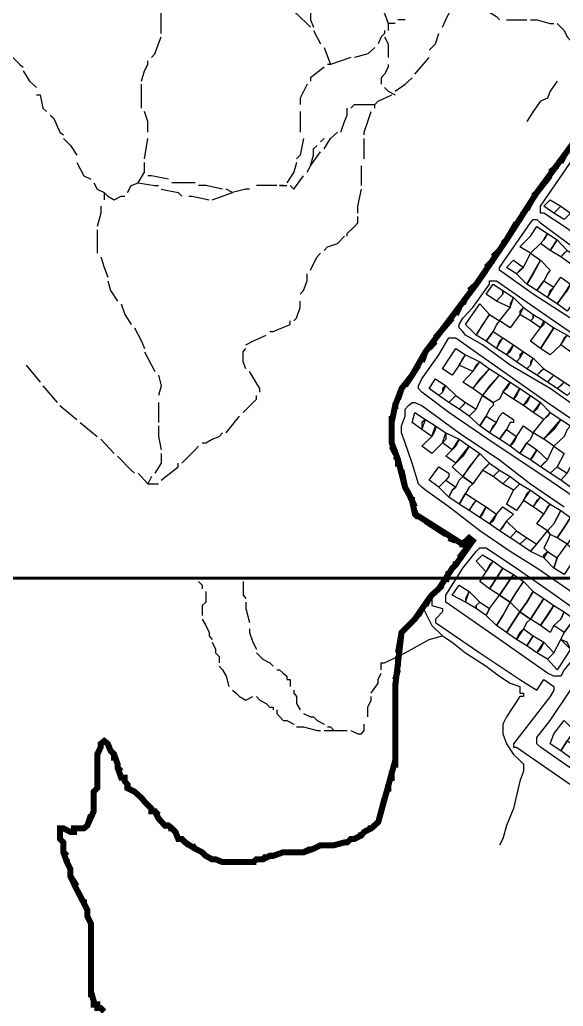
# Model space of a CAD drawing. Header units: millimetres. Extents: x -3588 to 75209, y -3737 to 38254.
# Drawn here: x 3750.2 to 3968, y 20923 to 21318.2 of the extents above; entities that cross this region are included whole.
import ezdxf

# ---------------------------------------------------------------- set-up
doc = ezdxf.new("R2010")
doc.units = ezdxf.units.MM
doc.layers.add('P', color=253, linetype='Continuous')

msp = doc.modelspace()

# ---------------------------------------------------------------- linework, layer by layer
at = {"layer": 'P'}
for points in [[(3866.774, 21323.423), (3866.774, 21318.061), (3867.91, 21315.245)], [(3893.884, 21324.831), (3896.413, 21320.606), (3897.837, 21316.653)], [(3806.936, 21312.7), (3806.936, 21320.606), (3806.936, 21322.014)], [(3866.774, 21315.245), (3861.125, 21320.606), (3860.005, 21322.014)], [(3919.57, 21315.245), (3920.979, 21318.061), (3922.099, 21320.606), (3923.523, 21322.014)], [(3934.534, 21322.014), (3937.062, 21322.014), (3941.303, 21319.47), (3942.424, 21318.061)], [(3900.654, 21316.653), (3897.837, 21316.653), (3897.837, 21313.82)], [(3897.837, 21315.245), (3897.837, 21313.82)], [(3904.607, 21318.061), (3901.774, 21318.061)], [(3945.256, 21318.061), (3946.665, 21318.061), (3953.434, 21318.061)], [(3954.859, 21318.061), (3957.387, 21318.061), (3962.748, 21316.653), (3964.173, 21316.653)], [(3965.581, 21316.653), (3968.398, 21313.82), (3969.534, 21311.292), (3970.942, 21309.884)], [(3802.983, 21303.098), (3804.392, 21304.506), (3805.8, 21308.459), (3806.936, 21311.292)], [(3867.91, 21313.82), (3870.727, 21308.459)], [(3895.005, 21311.292), (3893.884, 21308.459)], [(3896.413, 21313.82), (3896.413, 21312.7), (3895.005, 21311.292)], [(3896.413, 21311.292), (3897.837, 21308.459), (3897.837, 21303.098)], [(3914.209, 21305.931), (3916.738, 21308.459), (3918.162, 21312.7)], [(3872.135, 21307.051), (3874.68, 21300.281)], [(3892.46, 21307.051), (3889.643, 21304.506), (3884.282, 21303.098)], [(3744.826, 21305.931), (3745.962, 21304.506), (3747.37, 21303.098), (3748.779, 21301.69), (3750.187, 21300.281), (3751.611, 21299.145)], [(3882.874, 21303.098), (3874.68, 21300.281)], [(3908.56, 21296.328), (3914.209, 21303.098)], [(3799.03, 21293.496), (3800.151, 21297.737), (3801.575, 21300.281), (3801.575, 21301.69)], [(3872.135, 21299.145), (3866.774, 21294.92), (3866.774, 21293.496)], [(3874.68, 21300.281), (3873.56, 21300.281)], [(3897.837, 21300.281), (3897.837, 21299.145), (3896.413, 21296.328), (3895.005, 21294.92), (3895.005, 21292.375)], [(3751.611, 21297.737), (3754.14, 21293.496), (3756.973, 21290.967)], [(3799.03, 21282.773), (3799.03, 21286.726), (3799.03, 21292.375)], [(3865.366, 21292.375), (3862.549, 21286.726), (3862.549, 21284.182)], [(3987.314, 21292.375), (3987.314, 21290.967), (3979.136, 21281.365), (3972.351, 21269.234), (3957.387, 21248.909), (3945.256, 21229.993), (3933.11, 21212.197), (3912.785, 21185.103), (3907.424, 21175.788), (3903.199, 21170.427), (3900.654, 21163.658), (3899.246, 21156.872), (3899.246, 21148.694), (3901.774, 21141.909), (3904.607, 21130.898), (3906.015, 21128.369), (3907.424, 21125.537), (3908.56, 21120.176), (3927.748, 21108.045), (3930.293, 21110.573), (3931.701, 21109.453), (3923.523, 21098.442)], [(3900.654, 21289.559), (3904.607, 21292.375), (3907.424, 21294.92)], [(3965.581, 21293.496), (3962.748, 21289.559), (3961.628, 21286.726), (3958.812, 21285.606), (3955.979, 21281.365), (3953.434, 21277.412)], [(3756.973, 21288.134), (3758.381, 21288.134), (3759.501, 21282.773), (3760.926, 21281.365)], [(3892.46, 21284.182), (3893.884, 21285.606), (3899.246, 21288.134)], [(3896.413, 21290.967), (3897.837, 21289.559), (3900.654, 21288.134)], [(3882.874, 21282.773), (3884.282, 21284.182), (3892.46, 21284.182)], [(3892.46, 21282.773), (3892.46, 21284.182)], [(3762.334, 21279.957), (3763.742, 21278.82), (3766.287, 21273.171), (3767.695, 21272.051)], [(3801.575, 21273.171), (3801.575, 21277.412), (3800.151, 21281.365)], [(3862.549, 21281.365), (3862.549, 21276.004), (3862.549, 21273.171)], [(3878.921, 21273.171), (3880.329, 21277.412), (3881.45, 21279.957), (3881.45, 21282.773)], [(3888.235, 21272.051), (3888.235, 21273.171), (3889.643, 21277.412), (3891.052, 21281.365)], [(3872.135, 21266.401), (3874.68, 21270.642), (3877.513, 21273.171)], [(3767.695, 21270.642), (3770.512, 21267.81), (3773.056, 21263.857)], [(3800.151, 21262.449), (3801.575, 21270.642)], [(3863.958, 21270.642), (3862.549, 21263.857), (3861.125, 21262.449)], [(3866.774, 21259.632), (3867.91, 21263.857), (3867.91, 21266.401), (3869.319, 21267.81)], [(3870.727, 21269.234), (3872.135, 21270.642)], [(3888.235, 21262.449), (3888.235, 21266.401), (3888.235, 21270.642)], [(3866.774, 21259.632), (3870.727, 21265.281)], [(3773.056, 21261.04), (3775.889, 21255.679), (3778.706, 21254.271)], [(3800.151, 21257.087), (3800.151, 21261.04)], [(3861.125, 21261.04), (3860.005, 21257.087), (3857.188, 21252.846)], [(3865.366, 21257.087), (3866.774, 21259.632)], [(3887.099, 21251.726), (3887.099, 21258.496), (3887.099, 21259.632)], [(4023.723, 21196.113), (4003.398, 21211.077), (3987.314, 21221.799), (3968.398, 21235.354), (3960.22, 21240.715), (3958.812, 21240.715), (3958.812, 21242.124), (3958.812, 21243.532), (3970.942, 21261.04), (3972.351, 21261.04), (3987.314, 21251.726), (4009.047, 21236.763), (4034.733, 21218.982), (4038.686, 21216.438), (4040.11, 21215.03), (4033.325, 21205.427), (4027.964, 21197.521), (4026.555, 21196.113), (4025.147, 21196.113), (4023.723, 21196.113)], [(3797.622, 21252.846), (3800.151, 21257.087)], [(3809.753, 21254.271), (3802.983, 21255.679), (3801.575, 21255.679)], [(3858.596, 21251.726), (3860.005, 21250.318), (3861.125, 21251.726), (3863.958, 21255.679)], [(3779.826, 21252.846), (3781.25, 21250.318), (3784.067, 21248.909)], [(3793.381, 21248.909), (3794.789, 21251.726), (3797.622, 21252.846)], [(3797.622, 21252.846), (3804.392, 21251.726), (3805.8, 21251.726)], [(3820.475, 21252.846), (3817.947, 21252.846), (3811.161, 21252.846)], [(3831.486, 21250.318), (3824.716, 21251.726), (3821.9, 21251.726)], [(3853.235, 21251.726), (3851.811, 21251.726), (3846.449, 21251.726), (3845.041, 21251.726)], [(3854.355, 21251.726), (3857.188, 21251.726)], [(3855.764, 21251.726), (3854.355, 21251.726)], [(3784.067, 21248.909), (3785.475, 21247.485), (3788.02, 21246.077), (3790.837, 21247.485), (3792.261, 21247.485)], [(3784.067, 21248.909), (3784.067, 21246.077)], [(3806.936, 21250.318), (3813.706, 21248.909), (3815.114, 21247.485)], [(3827.261, 21246.077), (3831.486, 21247.485), (3835.439, 21248.909)], [(3835.439, 21248.909), (3832.91, 21250.318)], [(3842.224, 21250.318), (3840.8, 21250.318), (3835.439, 21248.909)], [(3885.691, 21240.715), (3885.691, 21243.532), (3887.099, 21250.318)], [(3817.947, 21247.485), (3819.355, 21247.485), (3826.125, 21246.077)], [(3961.628, 21244.956), (3962.748, 21246.077), (3966.989, 21243.532), (3964.173, 21240.715), (3960.22, 21243.532), (3961.628, 21244.956)], [(3782.659, 21243.532), (3782.659, 21240.715), (3781.25, 21235.354)], [(3969.534, 21239.307), (3968.398, 21238.171), (3964.173, 21240.715), (3966.989, 21243.532), (3970.942, 21240.715), (3969.534, 21239.307)], [(3881.45, 21231.401), (3881.45, 21232.522), (3884.282, 21235.354), (3885.691, 21236.763), (3885.691, 21239.307)], [(3942.424, 21217.846), (3942.424, 21218.982), (3954.859, 21236.763), (3955.979, 21238.171), (3957.387, 21238.171), (3958.812, 21236.763), (3983.073, 21218.982), (4014.408, 21197.521), (4036.157, 21183.982), (4041.519, 21179.741), (4045.472, 21177.197), (4048.288, 21175.788), (4048.288, 21172.972), (4041.519, 21163.658), (4040.11, 21160.825), (4036.157, 21155.464), (4034.733, 21154.055), (4031.916, 21156.872), (4011.592, 21171.547), (3983.073, 21190.752), (3955.979, 21208.26), (3942.424, 21217.846)], [(3781.25, 21233.946), (3781.25, 21227.16), (3781.25, 21224.632)], [(3960.22, 21229.993), (3958.812, 21228.585), (3954.859, 21224.632), (3950.618, 21227.16), (3954.859, 21231.401), (3957.387, 21235.354), (3961.628, 21232.522), (3960.22, 21229.993)], [(3960.22, 21229.993), (3961.628, 21232.522), (3965.581, 21229.993), (3962.748, 21225.752), (3958.812, 21228.585), (3960.22, 21229.993)], [(3872.135, 21225.752), (3873.56, 21227.16), (3877.513, 21228.585), (3880.329, 21231.401)], [(3968.398, 21224.632), (3966.989, 21223.207), (3962.748, 21225.752), (3965.581, 21229.993), (3969.534, 21225.752), (3968.398, 21224.632)], [(3866.774, 21217.846), (3867.91, 21220.391), (3869.319, 21223.207), (3870.727, 21224.632)], [(3955.979, 21216.438), (3953.434, 21212.197), (3949.209, 21216.438), (3952.026, 21218.982), (3954.859, 21224.632), (3958.812, 21221.799), (3955.979, 21216.438)], [(3972.351, 21221.799), (3970.942, 21220.391), (3966.989, 21223.207), (3969.534, 21225.752), (3973.759, 21223.207), (3972.351, 21221.799)], [(3782.659, 21223.207), (3784.067, 21218.982), (3785.475, 21215.03)], [(3950.618, 21217.846), (3949.209, 21216.438), (3945.256, 21218.982), (3948.073, 21221.799), (3952.026, 21218.982), (3950.618, 21217.846)], [(3961.628, 21216.438), (3960.22, 21213.621), (3957.387, 21209.668), (3953.434, 21212.197), (3958.812, 21221.799), (3962.748, 21217.846), (3961.628, 21216.438)], [(3862.549, 21208.26), (3863.958, 21209.668), (3865.366, 21213.621), (3865.366, 21216.438)], [(3785.475, 21213.621), (3786.612, 21209.668), (3789.428, 21205.427)], [(3981.953, 21156.872), (3962.748, 21170.427), (3946.665, 21179.741), (3935.654, 21187.935), (3928.885, 21191.872), (3927.748, 21193.296), (3926.34, 21194.705), (3926.34, 21196.113), (3927.748, 21198.658), (3931.701, 21202.883), (3938.487, 21212.197), (3938.487, 21213.621), (3939.895, 21213.621), (3941.303, 21213.621), (3962.748, 21198.658), (3980.545, 21186.511)], [(3943.848, 21209.668), (3943.848, 21208.26), (3941.303, 21205.427), (3937.062, 21208.26), (3939.895, 21212.197), (3943.848, 21209.668)], [(3962.748, 21209.668), (3961.628, 21206.836), (3957.387, 21209.668), (3960.22, 21213.621), (3964.173, 21211.077), (3962.748, 21209.668)], [(3969.534, 21209.668), (3968.398, 21208.26), (3965.581, 21204.307), (3961.628, 21206.836), (3964.173, 21211.077), (3966.989, 21215.03), (3970.942, 21212.197), (3969.534, 21209.668)], [(3972.351, 21205.427), (3969.534, 21201.474), (3965.581, 21204.307), (3968.398, 21208.26), (3970.942, 21212.197), (3976.304, 21209.668), (3972.351, 21205.427)], [(3946.665, 21204.307), (3946.665, 21202.883), (3941.303, 21205.427), (3943.848, 21208.26), (3943.848, 21209.668), (3948.073, 21206.836), (3946.665, 21204.307)], [(3790.837, 21204.307), (3792.261, 21200.066), (3794.789, 21196.113)], [(3860.005, 21197.521), (3861.125, 21198.658), (3862.549, 21202.883), (3862.549, 21205.427)], [(3935.654, 21196.113), (3933.11, 21191.872), (3928.885, 21196.113), (3934.534, 21204.307), (3938.487, 21200.066), (3935.654, 21196.113)], [(3950.618, 21201.474), (3950.618, 21200.066), (3946.665, 21194.705), (3942.424, 21197.521), (3946.665, 21202.883), (3948.073, 21206.836), (3952.026, 21202.883), (3950.618, 21201.474)], [(3955.979, 21200.066), (3955.979, 21198.658), (3954.859, 21197.521), (3950.618, 21200.066), (3952.026, 21202.883), (3955.979, 21200.066)], [(3850.402, 21193.296), (3851.811, 21193.296), (3858.596, 21196.113), (3858.596, 21197.521)], [(3941.303, 21196.113), (3939.895, 21193.296), (3937.062, 21189.344), (3933.11, 21191.872), (3938.487, 21200.066), (3942.424, 21197.521), (3941.303, 21196.113)], [(3960.22, 21196.113), (3958.812, 21194.705), (3954.859, 21197.521), (3955.979, 21198.658), (3955.979, 21200.066), (3960.22, 21197.521), (3960.22, 21196.113)], [(3961.628, 21190.752), (3958.812, 21186.511), (3954.859, 21189.344), (3958.812, 21194.705), (3960.22, 21197.521), (3964.173, 21194.705), (3961.628, 21190.752)], [(3796.214, 21194.705), (3799.03, 21189.344), (3800.151, 21186.511)], [(3942.424, 21189.344), (3941.303, 21186.511), (3937.062, 21189.344), (3939.895, 21193.296), (3943.848, 21190.752), (3942.424, 21189.344)], [(3968.398, 21190.752), (3966.989, 21187.935), (3962.748, 21183.982), (3958.812, 21186.511), (3964.173, 21194.705), (3969.534, 21191.872), (3968.398, 21190.752)], [(3840.8, 21187.935), (3843.633, 21189.344), (3848.994, 21191.872)], [(3972.351, 21126.961), (3960.22, 21135.139), (3939.895, 21148.694), (3922.099, 21160.825), (3911.377, 21169.019), (3909.968, 21170.427), (3909.968, 21171.547), (3911.377, 21174.38), (3918.162, 21183.982), (3922.099, 21190.752), (3923.523, 21190.752), (3924.932, 21190.752), (3934.534, 21183.982), (3961.628, 21164.778), (3995.508, 21141.909)], [(3946.665, 21185.103), (3945.256, 21183.982), (3941.303, 21186.511), (3943.848, 21190.752), (3948.073, 21187.935), (3946.665, 21185.103)], [(3972.351, 21187.935), (3970.942, 21185.103), (3966.989, 21187.935), (3969.534, 21191.872), (3973.759, 21189.344), (3972.351, 21187.935)], [(3800.151, 21185.103), (3801.575, 21182.558), (3804.392, 21177.197)], [(3840.8, 21178.333), (3839.68, 21181.15), (3839.68, 21185.103), (3840.8, 21186.511)], [(3927.748, 21182.558), (3926.34, 21179.741), (3923.523, 21175.788), (3919.57, 21178.333), (3924.932, 21186.511), (3928.885, 21183.982), (3927.748, 21182.558)], [(3950.618, 21183.982), (3950.618, 21182.558), (3949.209, 21181.15), (3945.256, 21183.982), (3948.073, 21187.935), (3952.026, 21185.103), (3950.618, 21183.982)], [(3954.859, 21181.15), (3954.859, 21179.741), (3953.434, 21178.333), (3949.209, 21181.15), (3950.618, 21182.558), (3952.026, 21185.103), (3955.979, 21182.558), (3954.859, 21181.15)], [(3933.11, 21179.741), (3931.701, 21177.197), (3926.34, 21179.741), (3928.885, 21183.982), (3934.534, 21181.15), (3933.11, 21179.741)], [(3934.534, 21174.38), (3931.701, 21170.427), (3927.748, 21172.972), (3931.701, 21177.197), (3934.534, 21181.15), (3938.487, 21178.333), (3934.534, 21174.38)], [(3958.812, 21177.197), (3957.387, 21175.788), (3953.434, 21178.333), (3954.859, 21179.741), (3955.979, 21182.558), (3960.22, 21178.333), (3958.812, 21177.197)], [(3752.732, 21179.741), (3758.381, 21172.972)], [(3846.449, 21169.019), (3846.449, 21170.427), (3842.224, 21177.197)], [(3938.487, 21171.547), (3935.654, 21167.611), (3931.701, 21170.427), (3938.487, 21178.333), (3942.424, 21175.788), (3938.487, 21171.547)], [(3962.748, 21174.38), (3961.628, 21172.972), (3957.387, 21175.788), (3960.22, 21178.333), (3964.173, 21175.788), (3962.748, 21174.38)], [(3805.8, 21175.788), (3806.936, 21171.547), (3805.8, 21167.611)], [(3919.57, 21170.427), (3919.57, 21169.019), (3918.162, 21167.611), (3914.209, 21170.427), (3916.738, 21174.38), (3920.979, 21171.547), (3919.57, 21170.427)], [(3945.256, 21170.427), (3943.848, 21169.019), (3942.424, 21166.186), (3939.895, 21164.778), (3935.654, 21167.611), (3942.424, 21175.788), (3946.665, 21172.972), (3945.256, 21170.427)], [(3949.209, 21167.611), (3948.073, 21166.186), (3943.848, 21169.019), (3946.665, 21172.972), (3950.618, 21170.427), (3949.209, 21167.611)], [(3966.989, 21171.547), (3965.581, 21170.427), (3961.628, 21172.972), (3964.173, 21175.788), (3968.398, 21172.972), (3966.989, 21171.547)], [(3970.942, 21169.019), (3969.534, 21167.611), (3965.581, 21170.427), (3968.398, 21172.972), (3972.351, 21170.427), (3970.942, 21169.019)], [(3759.501, 21171.547), (3765.151, 21164.778)], [(3923.523, 21166.186), (3922.099, 21164.778), (3918.162, 21167.611), (3919.57, 21169.019), (3920.979, 21171.547), (3924.932, 21167.611), (3923.523, 21166.186)], [(3953.434, 21164.778), (3952.026, 21163.658), (3948.073, 21166.186), (3950.618, 21170.427), (3954.859, 21167.611), (3953.434, 21164.778)], [(3805.8, 21164.778), (3805.8, 21163.658), (3805.8, 21156.872)], [(3839.68, 21160.825), (3845.041, 21166.186), (3845.041, 21167.611)], [(3957.387, 21098.442), (3946.665, 21105.212), (3934.534, 21113.406), (3922.099, 21123.008), (3912.785, 21129.778), (3911.377, 21130.898), (3909.968, 21132.322), (3907.424, 21140.5), (3904.607, 21148.694), (3903.199, 21152.647), (3903.199, 21155.464), (3904.607, 21159.417), (3904.607, 21162.233), (3906.015, 21163.658), (3907.424, 21164.778), (3908.56, 21164.778), (3911.377, 21163.658), (3926.34, 21152.647), (3942.424, 21141.909), (3954.859, 21132.322), (3968.398, 21123.008)], [(3927.748, 21163.658), (3926.34, 21162.233), (3922.099, 21164.778), (3924.932, 21167.611), (3928.885, 21164.778), (3927.748, 21163.658)], [(3931.701, 21160.825), (3930.293, 21159.417), (3926.34, 21162.233), (3928.885, 21164.778), (3933.11, 21162.233), (3931.701, 21160.825)], [(3939.895, 21163.658), (3938.487, 21162.233), (3937.062, 21159.417), (3934.534, 21155.464), (3930.293, 21159.417), (3933.11, 21162.233), (3935.654, 21167.611), (3939.895, 21164.778), (3939.895, 21163.658)], [(3957.387, 21162.233), (3955.979, 21160.825), (3952.026, 21163.658), (3954.859, 21167.611), (3958.812, 21164.778), (3957.387, 21162.233)], [(3961.628, 21159.417), (3960.22, 21158.008), (3955.979, 21160.825), (3958.812, 21164.778), (3962.748, 21160.825), (3961.628, 21159.417)], [(3766.287, 21163.658), (3773.056, 21158.008)], [(3911.377, 21156.872), (3911.377, 21154.055), (3907.424, 21156.872), (3908.56, 21160.825), (3912.785, 21158.008), (3911.377, 21156.872)], [(3948.073, 21156.872), (3946.665, 21156.872), (3945.256, 21154.055), (3942.424, 21150.102), (3938.487, 21152.647), (3941.303, 21156.872), (3942.424, 21159.417), (3943.848, 21160.825), (3948.073, 21158.008), (3948.073, 21156.872)], [(3964.173, 21154.055), (3960.22, 21150.102), (3955.979, 21152.647), (3960.22, 21158.008), (3962.748, 21160.825), (3966.989, 21158.008), (3964.173, 21154.055)], [(3774.465, 21156.872), (3781.25, 21151.223)], [(3832.91, 21152.647), (3834.031, 21154.055), (3838.272, 21159.417)], [(3916.738, 21154.055), (3915.329, 21151.223), (3911.377, 21154.055), (3912.785, 21158.008), (3916.738, 21155.464), (3916.738, 21154.055)], [(3939.895, 21155.464), (3938.487, 21152.647), (3934.534, 21155.464), (3937.062, 21159.417), (3941.303, 21156.872), (3939.895, 21155.464)], [(3969.534, 21154.055), (3968.398, 21151.223), (3964.173, 21147.286), (3960.22, 21150.102), (3966.989, 21158.008), (3970.942, 21155.464), (3969.534, 21154.055)], [(3805.8, 21155.464), (3805.8, 21151.223), (3806.936, 21145.861)], [(3920.979, 21150.102), (3919.57, 21148.694), (3915.329, 21144.453), (3911.377, 21147.286), (3915.329, 21151.223), (3916.738, 21155.464), (3920.979, 21152.647), (3920.979, 21150.102)], [(3948.073, 21148.694), (3946.665, 21147.286), (3942.424, 21150.102), (3945.256, 21154.055), (3949.209, 21151.223), (3948.073, 21148.694)], [(3954.859, 21150.102), (3953.434, 21148.694), (3950.618, 21144.453), (3946.665, 21147.286), (3949.209, 21151.223), (3952.026, 21155.464), (3955.979, 21152.647), (3954.859, 21150.102)], [(3782.659, 21150.102), (3788.02, 21144.453)], [(3823.308, 21148.694), (3824.716, 21148.694), (3827.261, 21150.102), (3830.078, 21151.223), (3831.486, 21152.647)], [(3924.932, 21147.286), (3923.523, 21145.861), (3919.57, 21148.694), (3920.979, 21152.647), (3926.34, 21150.102), (3924.932, 21147.286)], [(3927.748, 21143.333), (3924.932, 21140.5), (3920.979, 21143.333), (3923.523, 21145.861), (3926.34, 21150.102), (3930.293, 21147.286), (3927.748, 21143.333)], [(3815.114, 21140.5), (3816.539, 21141.909), (3820.475, 21145.861), (3821.9, 21147.286)], [(3930.293, 21139.092), (3927.748, 21135.139), (3923.523, 21139.092), (3924.932, 21140.5), (3930.293, 21147.286), (3934.534, 21144.453), (3930.293, 21139.092)], [(3955.979, 21143.333), (3954.859, 21141.909), (3950.618, 21144.453), (3953.434, 21148.694), (3957.387, 21145.861), (3955.979, 21143.333)], [(3960.22, 21140.5), (3958.812, 21139.092), (3954.859, 21141.909), (3957.387, 21145.861), (3961.628, 21141.909), (3960.22, 21140.5)], [(3966.989, 21141.909), (3965.581, 21139.092), (3962.748, 21136.547), (3958.812, 21139.092), (3961.628, 21141.909), (3964.173, 21147.286), (3968.398, 21144.453), (3966.989, 21141.909)], [(3789.428, 21143.333), (3794.789, 21137.684), (3796.214, 21136.547)], [(3806.936, 21144.453), (3806.936, 21143.333), (3806.936, 21140.5), (3804.392, 21136.547)], [(3937.062, 21139.092), (3935.654, 21137.684), (3931.701, 21132.322), (3927.748, 21135.139), (3934.534, 21144.453), (3938.487, 21140.5), (3937.062, 21139.092)], [(3975.183, 21136.547), (3973.759, 21133.731), (3970.942, 21130.898), (3966.989, 21133.731), (3969.534, 21136.547), (3972.351, 21141.909), (3976.304, 21139.092), (3975.183, 21136.547)], [(3806.936, 21133.731), (3813.706, 21139.092), (3813.706, 21140.5)], [(3922.099, 21135.139), (3920.979, 21133.731), (3918.162, 21130.898), (3914.209, 21133.731), (3918.162, 21139.092), (3922.099, 21136.547), (3922.099, 21135.139)], [(3941.303, 21136.547), (3939.895, 21135.139), (3935.654, 21137.684), (3938.487, 21140.5), (3942.424, 21137.684), (3941.303, 21136.547)], [(3945.256, 21133.731), (3943.848, 21132.322), (3939.895, 21135.139), (3942.424, 21137.684), (3946.665, 21135.139), (3945.256, 21133.731)], [(3968.398, 21135.139), (3966.989, 21133.731), (3962.748, 21136.547), (3965.581, 21139.092), (3969.534, 21136.547), (3968.398, 21135.139)], [(3797.622, 21136.547), (3801.575, 21132.322)], [(3802.983, 21135.139), (3801.575, 21132.322)], [(3923.523, 21129.778), (3922.099, 21126.961), (3918.162, 21130.898), (3920.979, 21133.731), (3924.932, 21130.898), (3923.523, 21129.778)], [(3930.293, 21130.898), (3928.885, 21128.369), (3926.34, 21124.128), (3922.099, 21126.961), (3923.523, 21129.778), (3924.932, 21130.898), (3926.34, 21133.731), (3927.748, 21135.139), (3931.701, 21132.322), (3930.293, 21130.898)], [(3949.209, 21130.898), (3948.073, 21129.778), (3943.848, 21132.322), (3946.665, 21135.139), (3950.618, 21132.322), (3949.209, 21130.898)], [(3801.575, 21132.322), (3805.8, 21132.322)], [(3953.434, 21128.369), (3952.026, 21125.537), (3949.209, 21121.584), (3945.256, 21124.128), (3946.665, 21126.961), (3948.073, 21129.778), (3950.618, 21132.322), (3954.859, 21129.778), (3953.434, 21128.369)], [(3957.387, 21125.537), (3955.979, 21123.008), (3952.026, 21125.537), (3954.859, 21129.778), (3958.812, 21126.961), (3957.387, 21125.537)], [(3931.701, 21124.128), (3930.293, 21121.584), (3926.34, 21124.128), (3928.885, 21128.369), (3933.11, 21125.537), (3931.701, 21124.128)], [(3935.654, 21120.176), (3934.534, 21118.767), (3930.293, 21121.584), (3933.11, 21125.537), (3937.062, 21123.008), (3935.654, 21120.176)], [(3961.628, 21123.008), (3960.22, 21120.176), (3955.979, 21123.008), (3958.812, 21126.961), (3962.748, 21124.128), (3961.628, 21123.008)], [(3939.895, 21117.359), (3938.487, 21116.223), (3934.534, 21118.767), (3937.062, 21123.008), (3941.303, 21120.176), (3939.895, 21117.359)], [(3946.665, 21118.767), (3945.256, 21117.359), (3942.424, 21113.406), (3938.487, 21116.223), (3941.303, 21120.176), (3943.848, 21123.008), (3948.073, 21120.176), (3946.665, 21118.767)], [(3965.581, 21118.767), (3964.173, 21116.223), (3961.628, 21113.406), (3957.387, 21116.223), (3960.22, 21120.176), (3962.748, 21124.128), (3966.989, 21121.584), (3965.581, 21118.767)], [(3968.398, 21114.814), (3965.581, 21110.573), (3962.748, 21111.998), (3961.628, 21113.406), (3964.173, 21116.223), (3966.989, 21121.584), (3970.942, 21118.767), (3968.398, 21114.814)], [(3943.848, 21114.814), (3945.256, 21117.359), (3949.209, 21113.406), (3946.665, 21110.573), (3942.424, 21113.406), (3943.848, 21114.814)], [(3968.398, 21114.814), (3970.942, 21118.767), (3975.183, 21116.223), (3969.534, 21108.045), (3965.581, 21110.573), (3968.398, 21114.814)], [(3952.026, 21109.453), (3950.618, 21108.045), (3946.665, 21110.573), (3949.209, 21113.406), (3953.434, 21110.573), (3952.026, 21109.453)], [(3961.628, 21109.453), (3960.22, 21106.636), (3961.628, 21105.212), (3960.22, 21102.683), (3954.859, 21105.212), (3957.387, 21108.045), (3961.628, 21113.406), (3962.748, 21111.998), (3961.628, 21109.453)], [(3955.979, 21106.636), (3954.859, 21105.212), (3950.618, 21108.045), (3953.434, 21110.573), (3957.387, 21108.045), (3955.979, 21106.636)], [(3962.748, 21089.128), (3976.304, 21079.526), (3980.545, 21076.709), (3980.545, 21075.573), (3980.545, 21074.165), (3980.545, 21072.757), (3968.398, 21057.793), (3966.989, 21055.248), (3965.581, 21055.248), (3964.173, 21055.248), (3961.628, 21056.385), (3942.424, 21069.924), (3920.979, 21084.887), (3920.979, 21086.312), (3920.979, 21087.72), (3927.748, 21098.442), (3933.11, 21105.212), (3934.534, 21106.636), (3935.654, 21106.636), (3937.062, 21106.636), (3949.209, 21098.442), (3962.748, 21089.128)], [(3970.942, 21099.851), (3968.398, 21095.898), (3964.173, 21098.442), (3965.581, 21102.683), (3969.534, 21108.045), (3973.759, 21103.804), (3970.942, 21099.851)], [(3938.487, 21099.851), (3937.062, 21097.034), (3933.11, 21101.259), (3935.654, 21103.804), (3939.895, 21101.259), (3938.487, 21099.851)], [(3960.22, 21103.804), (3961.628, 21105.212), (3965.581, 21102.683), (3964.173, 21098.442), (3960.22, 21102.683), (3960.22, 21103.804)], [(3923.523, 21098.442), (3918.162, 21090.249), (3915.329, 21087.72), (3915.329, 21086.312), (3915.329, 21084.887), (3915.329, 21083.479), (3919.57, 21082.359), (3919.57, 21080.934), (3916.738, 21078.118), (3916.738, 21076.709), (3934.534, 21064.563), (3950.618, 21053.84), (3957.387, 21049.599), (3960.22, 21053.84), (3964.173, 21051.023), (3964.173, 21049.599), (3962.748, 21047.071), (3948.073, 21028.154), (3948.073, 21026.746), (3949.209, 21026.746), (3970.942, 21011.782), (3994.084, 20995.411), (4025.147, 20973.95), (4041.519, 20962.939)], [(3941.303, 21094.49), (3938.487, 21090.249), (3934.534, 21093.081), (3937.062, 21097.034), (3939.895, 21101.259), (3943.848, 21098.442), (3941.303, 21094.49)], [(3941.303, 21094.49), (3943.848, 21098.442), (3948.073, 21095.898), (3942.424, 21087.72), (3938.487, 21090.249), (3941.303, 21094.49)], [(3979.136, 21083.479), (3957.387, 21098.442)], [(3949.209, 21089.128), (3946.665, 21084.887), (3942.424, 21087.72), (3948.073, 21095.898), (3952.026, 21093.081), (3949.209, 21089.128)], [(3821.9, 21093.081), (3823.308, 21091.673), (3823.308, 21090.249)], [(3839.68, 21093.081), (3839.68, 21090.249), (3839.68, 21087.72), (3840.8, 21086.312)], [(3928.885, 21086.312), (3928.885, 21084.887), (3923.523, 21087.72), (3926.34, 21091.673), (3930.293, 21089.128), (3928.885, 21086.312)], [(3953.434, 21084.887), (3950.618, 21080.934), (3946.665, 21084.887), (3952.026, 21093.081), (3955.979, 21089.128), (3953.434, 21084.887)], [(3824.716, 21089.128), (3824.716, 21084.887), (3823.308, 21083.479), (3823.308, 21082.359), (3823.308, 21080.934), (3823.308, 21079.526)], [(3933.11, 21083.479), (3933.11, 21082.359), (3928.885, 21084.887), (3930.293, 21089.128), (3934.534, 21084.887), (3933.11, 21083.479)], [(3943.848, 21079.526), (3941.303, 21075.573), (3937.062, 21079.526), (3938.487, 21082.359), (3942.424, 21087.72), (3946.665, 21084.887), (3943.848, 21079.526)], [(3953.434, 21084.887), (3955.979, 21089.128), (3960.22, 21086.312), (3954.859, 21078.118), (3950.618, 21080.934), (3953.434, 21084.887)], [(3961.628, 21079.526), (3958.812, 21075.573), (3954.859, 21078.118), (3960.22, 21086.312), (3964.173, 21083.479), (3961.628, 21079.526)], [(3840.8, 21084.887), (3840.8, 21083.479), (3840.8, 21082.359), (3842.224, 21076.709)], [(3911.377, 21083.479), (3915.329, 21075.573), (3919.57, 21071.348)], [(3933.11, 21083.479), (3934.534, 21084.887), (3938.487, 21082.359), (3937.062, 21079.526), (3933.11, 21082.359), (3933.11, 21083.479)], [(3943.848, 21079.526), (3946.665, 21084.887), (3950.618, 21080.934), (3945.256, 21072.757), (3941.303, 21075.573), (3943.848, 21079.526)], [(3966.989, 21078.118), (3964.173, 21075.573), (3962.748, 21072.757), (3958.812, 21075.573), (3964.173, 21083.479), (3968.398, 21080.934), (3966.989, 21078.118)], [(3823.308, 21078.118), (3824.716, 21075.573), (3826.125, 21072.757), (3826.125, 21071.348), (3827.261, 21069.924)], [(3953.434, 21076.709), (3952.026, 21074.165), (3949.209, 21069.924), (3945.256, 21072.757), (3950.618, 21080.934), (3954.859, 21078.118), (3953.434, 21076.709)], [(3966.989, 21078.118), (3968.398, 21080.934), (3972.351, 21078.118), (3968.398, 21072.757), (3964.173, 21075.573), (3966.989, 21078.118)], [(3969.534, 21068.804), (3966.989, 21069.924), (3968.398, 21072.757), (3972.351, 21078.118), (3977.712, 21075.573), (3970.942, 21065.987), (3969.534, 21068.804)], [(3842.224, 21074.165), (3842.224, 21072.757), (3843.633, 21068.804), (3845.041, 21065.987)], [(3950.618, 21072.757), (3952.026, 21074.165), (3955.979, 21071.348), (3953.434, 21067.395), (3949.209, 21069.924), (3950.618, 21072.757)], [(3896.413, 21060.61), (3904.607, 21064.563), (3914.209, 21069.924), (3919.57, 21071.348)], [(3919.57, 21071.348), (3923.523, 21068.804), (3928.885, 21064.563), (3937.062, 21059.201), (3942.424, 21055.248), (3946.665, 21052.432), (3950.618, 21051.023), (3950.618, 21049.599), (3950.618, 21048.479), (3952.026, 21048.479), (3952.026, 21047.071), (3950.618, 21047.071), (3945.256, 21038.877), (3943.848, 21036.06), (3943.848, 21033.515), (3943.848, 21032.107), (3945.256, 21028.154), (3948.073, 21023.913), (3950.618, 21021.385), (3952.026, 21019.96), (3952.026, 21018.552), (3952.026, 21017.144), (3950.618, 21013.191), (3948.073, 21002.18), (3945.256, 20995.411), (3943.848, 20990.049), (3942.424, 20987.505)], [(3958.812, 21065.987), (3957.387, 21064.563), (3953.434, 21067.395), (3955.979, 21071.348), (3960.22, 21068.804), (3958.812, 21065.987)], [(3968.398, 21062.034), (3965.581, 21057.793), (3961.628, 21062.034), (3964.173, 21064.563), (3966.989, 21069.924), (3970.942, 21065.987), (3968.398, 21062.034)], [(3827.261, 21068.804), (3828.669, 21065.987), (3828.669, 21064.563), (3830.078, 21063.154), (3830.078, 21060.61)], [(3962.748, 21063.154), (3961.628, 21062.034), (3957.387, 21064.563), (3960.22, 21068.804), (3964.173, 21064.563), (3962.748, 21063.154)], [(3845.041, 21064.563), (3847.586, 21062.034), (3850.402, 21060.61), (3851.811, 21059.201)], [(3830.078, 21059.201), (3831.486, 21057.793), (3832.91, 21055.248), (3834.031, 21051.023)], [(3895.005, 21057.793), (3895.005, 21059.201), (3895.005, 21060.61)], [(3895.005, 21060.61), (3896.413, 21060.61)], [(3853.235, 21057.793), (3854.355, 21057.793), (3855.764, 21056.385), (3857.188, 21055.248), (3857.188, 21053.84), (3858.596, 21053.84), (3858.596, 21051.023)], [(3891.052, 21048.479), (3893.884, 21052.432), (3893.884, 21053.84), (3895.005, 21056.385)], [(3835.439, 21049.599), (3836.863, 21048.479), (3838.272, 21047.071), (3840.8, 21045.662), (3843.633, 21047.071)], [(3845.041, 21047.071), (3846.449, 21045.662), (3848.994, 21044.238), (3850.402, 21042.83), (3851.811, 21042.83), (3851.811, 21041.709)], [(3860.005, 21049.599), (3860.005, 21048.479), (3861.125, 21047.071), (3861.125, 21044.238), (3862.549, 21041.709)], [(3889.643, 21038.877), (3889.643, 21040.285), (3889.643, 21042.83), (3891.052, 21045.662), (3891.052, 21047.071)], [(4026.555, 20981.855), (4025.147, 20981.855), (4022.602, 20983.264), (3998.037, 20999.636), (3984.497, 21008.95), (3958.812, 21026.746), (3957.387, 21028.154), (3957.387, 21029.274), (3957.387, 21030.699), (3962.748, 21037.468), (3970.942, 21049.599), (3972.351, 21049.599), (3998.037, 21033.515), (4011.592, 21022.505), (4041.519, 21002.18), (4034.733, 20992.866), (4029.372, 20983.264), (4027.964, 20981.855), (4026.555, 20981.855)], [(3853.235, 21041.709), (3853.235, 21040.285), (3855.764, 21037.468), (3857.188, 21037.468), (3860.005, 21036.06)], [(3863.958, 21040.285), (3866.774, 21038.877), (3867.91, 21038.877), (3869.319, 21037.468), (3872.135, 21036.06)], [(3861.125, 21034.924), (3863.958, 21034.924), (3869.319, 21033.515), (3870.727, 21033.515)], [(3873.56, 21034.924), (3874.68, 21034.924), (3876.088, 21033.515)], [(3882.874, 21033.515), (3885.691, 21032.107), (3887.099, 21032.107), (3888.235, 21033.515), (3888.235, 21036.06)], [(3969.534, 21029.274), (3966.989, 21025.338), (3962.748, 21028.154), (3964.173, 21032.107), (3968.398, 21037.468), (3972.351, 21033.515), (3969.534, 21029.274)], [(3872.135, 21033.515), (3874.68, 21033.515), (3876.088, 21033.515)], [(3876.088, 21033.515), (3877.513, 21033.515), (3881.45, 21033.515)], [(3972.351, 21023.913), (3970.942, 21022.505), (3966.989, 21025.338), (3969.534, 21029.274), (3973.759, 21026.746), (3972.351, 21023.913)]]:
    msp.add_lwpolyline(points, dxfattribs=at)
for points, const_width in [([(3784.067, 20920.881), (3782.659, 20922.29), (3781.25, 20922.29), (3781.25, 20923.714), (3779.826, 20923.714), (3779.826, 20925.122), (3778.706, 20929.075), (3778.706, 20931.892), (3778.706, 20933.3), (3778.706, 20934.436), (3778.706, 20935.845), (3778.706, 20937.253), (3778.706, 20938.661), (3778.706, 20940.086), (3778.706, 20942.614), (3778.706, 20945.447), (3778.706, 20946.855), (3778.706, 20949.4), (3778.706, 20953.625), (3778.706, 20956.169), (3777.297, 20958.986), (3777.297, 20961.531), (3775.889, 20964.363), (3773.056, 20969.725), (3770.512, 20975.086), (3770.512, 20977.903), (3769.104, 20980.735), (3767.695, 20984.688), (3767.695, 20987.505), (3767.695, 20988.625), (3766.287, 20990.049), (3766.287, 20992.866), (3766.287, 20994.274), (3767.695, 20994.274), (3770.512, 20992.866), (3771.936, 20992.866), (3771.936, 20994.274), (3773.056, 20994.274), (3775.889, 20994.274), (3777.297, 20995.411), (3779.826, 21001.06), (3779.826, 21003.588), (3779.826, 21006.421), (3779.826, 21008.95), (3781.25, 21010.374), (3781.25, 21011.782), (3781.25, 21014.599), (3781.25, 21017.144), (3781.25, 21019.96), (3781.25, 21021.385), (3781.25, 21023.913), (3782.659, 21026.746), (3782.659, 21028.154), (3784.067, 21029.274), (3785.475, 21028.154), (3786.612, 21025.338), (3788.02, 21023.913), (3789.428, 21019.96), (3789.428, 21018.552), (3790.837, 21014.599), (3792.261, 21014.599), (3792.261, 21013.191), (3793.381, 21011.782), (3793.381, 21010.374), (3796.214, 21008.95), (3799.03, 21006.421), (3800.151, 21005.013), (3801.575, 21003.588), (3802.983, 21002.18), (3802.983, 21001.06), (3804.392, 21001.06), (3805.8, 20998.227), (3808.345, 20995.411), (3809.753, 20995.411), (3811.161, 20994.274), (3812.586, 20992.866), (3813.706, 20990.049), (3815.114, 20990.049), (3816.539, 20988.625), (3820.475, 20986.096), (3823.308, 20984.688), (3824.716, 20983.264), (3827.261, 20981.855), (3828.669, 20981.855), (3831.486, 20980.735), (3832.91, 20980.735), (3834.031, 20980.735), (3838.272, 20980.735), (3842.224, 20980.735), (3843.633, 20980.735), (3845.041, 20981.855), (3847.586, 20981.855), (3850.402, 20983.264), (3851.811, 20983.264), (3855.764, 20984.688), (3858.596, 20984.688), (3860.005, 20984.688), (3861.125, 20984.688), (3862.549, 20984.688), (3863.958, 20984.688), (3867.91, 20986.096), (3870.727, 20987.505), (3873.56, 20987.505), (3876.088, 20987.505), (3880.329, 20988.625), (3881.45, 20988.625), (3882.874, 20990.049), (3884.282, 20990.049), (3887.099, 20991.458), (3888.235, 20992.866), (3891.052, 20994.274), (3893.884, 20996.819), (3900.654, 21021.385), (3900.654, 21051.023), (3903.199, 21072.757), (3908.56, 21078.118), (3914.209, 21086.312), (3915.329, 21087.72), (3918.162, 21090.249), (3923.523, 21098.442), (3924.932, 21099.851), (3931.701, 21109.453), (3930.293, 21110.573), (3927.748, 21108.045), (3908.56, 21120.176), (3907.424, 21125.537), (3906.015, 21128.369), (3904.607, 21130.898), (3901.774, 21141.909), (3899.246, 21148.694), (3899.246, 21156.872), (3900.654, 21163.658), (3903.199, 21170.427), (3907.424, 21175.788), (3912.785, 21185.103), (3933.11, 21212.197), (3945.256, 21229.993), (3957.387, 21248.909), (3972.351, 21269.234)], 2.417), ([(3766.287, 20992.866), (3766.287, 20994.274), (3767.695, 20994.274), (3770.512, 20992.866), (3771.936, 20992.866), (3771.936, 20994.274), (3773.056, 20994.274), (3775.889, 20994.274), (3777.297, 20995.411), (3779.826, 21001.06), (3779.826, 21003.588), (3779.826, 21006.421), (3779.826, 21008.95), (3781.25, 21010.374), (3781.25, 21011.782), (3781.25, 21014.599), (3781.25, 21017.144), (3781.25, 21019.96), (3781.25, 21021.385), (3781.25, 21023.913), (3782.659, 21026.746), (3782.659, 21028.154), (3784.067, 21029.274), (3785.475, 21028.154), (3786.612, 21025.338), (3788.02, 21023.913), (3789.428, 21019.96), (3789.428, 21018.552), (3790.837, 21014.599), (3792.261, 21014.599), (3792.261, 21013.191), (3793.381, 21011.782), (3793.381, 21010.374), (3796.214, 21008.95), (3799.03, 21006.421), (3800.151, 21005.013), (3801.575, 21003.588), (3802.983, 21002.18), (3802.983, 21001.06), (3804.392, 21001.06), (3805.8, 20998.227), (3808.345, 20995.411), (3809.753, 20995.411), (3811.161, 20994.274), (3812.586, 20992.866), (3813.706, 20990.049), (3815.114, 20990.049), (3816.539, 20988.625), (3820.475, 20986.096), (3823.308, 20984.688), (3824.716, 20983.264), (3827.261, 20981.855), (3828.669, 20981.855), (3831.486, 20980.735), (3832.91, 20980.735), (3834.031, 20980.735), (3838.272, 20980.735), (3842.224, 20980.735), (3843.633, 20980.735), (3845.041, 20981.855), (3847.586, 20981.855), (3850.402, 20983.264), (3851.811, 20983.264), (3855.764, 20984.688), (3858.596, 20984.688), (3860.005, 20984.688), (3861.125, 20984.688), (3862.549, 20984.688), (3863.958, 20984.688), (3867.91, 20986.096), (3870.727, 20987.505), (3873.56, 20987.505), (3876.088, 20987.505), (3880.329, 20988.625), (3881.45, 20988.625), (3882.874, 20990.049), (3884.282, 20990.049), (3887.099, 20991.458), (3888.235, 20992.866), (3891.052, 20994.274), (3893.884, 20996.819), (3900.654, 21021.385), (3900.654, 21051.023), (3903.199, 21072.757), (3908.56, 21078.118), (3914.209, 21086.312), (3915.329, 21087.72), (3918.162, 21090.249), (3923.523, 21098.442), (3924.932, 21099.851), (3931.701, 21109.453), (3930.293, 21110.573), (3927.748, 21108.045), (3908.56, 21120.176), (3907.424, 21125.537), (3906.015, 21128.369), (3904.607, 21130.898), (3901.774, 21141.909), (3899.246, 21148.694), (3899.246, 21156.872), (3900.654, 21163.658), (3903.199, 21170.427), (3907.424, 21175.788), (3912.785, 21185.103), (3933.11, 21212.197), (3945.256, 21229.993), (3957.387, 21248.909), (3972.351, 21269.234)], 1.2), ([(3966.989, 21261.04), (3968.398, 21263.857)], 2.417), ([(3962.748, 21257.087), (3965.581, 21259.632)], 2.417), ([(3955.979, 21247.485), (3957.387, 21248.909), (3962.748, 21255.679)], 2.417), ([(3953.434, 21242.124), (3954.859, 21244.956)], 2.417), ([(3950.618, 21238.171), (3952.026, 21240.715)], 2.417), ([(3943.848, 21228.585), (3945.256, 21229.993), (3949.209, 21236.763)], 2.417), ([(3939.895, 21223.207), (3942.424, 21225.752)], 2.417), ([(3937.062, 21218.982), (3939.895, 21221.799)], 2.417), ([(3930.293, 21209.668), (3933.11, 21212.197), (3937.062, 21217.846)], 2.417), ([(3927.748, 21204.307), (3928.885, 21206.836)], 2.417), ([(3924.932, 21200.066), (3926.34, 21202.883)], 2.417), ([(3916.738, 21190.752), (3923.523, 21198.658)], 2.417), ([(3914.209, 21186.511), (3916.738, 21189.344)], 2.417), ([(3911.377, 21181.15), (3912.785, 21185.103)], 2.417), ([(3904.607, 21171.547), (3907.424, 21175.788), (3909.968, 21179.741)], 2.417), ([(3901.774, 21166.186), (3903.199, 21170.427)], 2.417), ([(3900.654, 21162.233), (3900.654, 21163.658), (3900.654, 21164.778)], 2.417), ([(3899.246, 21150.102), (3899.246, 21156.872), (3899.246, 21159.417)], 2.417), ([(3900.654, 21144.453), (3899.246, 21147.286)], 2.417), ([(3901.774, 21139.092), (3901.774, 21141.909), (3900.654, 21143.333)], 2.417), ([(3906.015, 21128.369), (3904.607, 21130.898), (3903.199, 21137.684)], 2.417), ([(3908.56, 21123.008), (3907.424, 21125.537), (3907.424, 21126.961)], 2.417), ([(3909.968, 21118.767), (3908.56, 21120.176), (3908.56, 21121.584)], 2.417), ([(3920.979, 21111.998), (3912.785, 21117.359)], 2.417), ([(3924.932, 21109.453), (3922.099, 21110.573)], 2.417), ([(3926.34, 21102.683), (3931.701, 21109.453), (3930.293, 21110.573)], 2.417), ([(3928.885, 21109.453), (3927.748, 21108.045), (3926.34, 21108.045)], 2.417), ([(3923.523, 21098.442), (3924.932, 21099.851), (3924.932, 21101.259)], 2.417), ([(3920.979, 21093.081), (3922.099, 21097.034)], 2.417), ([(-3179.405, 21094.49), (12021.226, 21094.49)], 1.2), ([(3912.785, 21083.479), (3914.209, 21086.312), (3915.329, 21087.72), (3918.162, 21090.249), (3919.57, 21091.673)], 2.417), ([(3909.968, 21079.526), (3911.377, 21082.359)], 2.417), ([(3906.015, 21075.573), (3908.56, 21078.118)], 2.417), ([(3901.774, 21064.563), (3903.199, 21072.757), (3904.607, 21074.165)], 2.417), ([(3901.774, 21059.201), (3901.774, 21063.154)], 2.417), ([(3900.654, 21053.84), (3901.774, 21057.793)], 2.417), ([(3900.654, 21041.709), (3900.654, 21051.023), (3900.654, 21052.432)], 2.417), ([(3900.654, 21036.06), (3900.654, 21040.285)], 2.417), ([(3900.654, 21030.699), (3900.654, 21034.924)], 2.417), ([(3782.659, 21028.154), (3784.067, 21029.274), (3785.475, 21028.154), (3786.612, 21025.338), (3788.02, 21023.913), (3788.02, 21021.385)], 2.417), ([(3900.654, 21018.552), (3900.654, 21021.385), (3900.654, 21029.274)], 2.417), ([(3781.25, 21022.505), (3781.25, 21023.913), (3782.659, 21026.746)], 2.417), ([(3781.25, 21018.552), (3781.25, 21019.96), (3781.25, 21021.385)], 2.417), ([(3789.428, 21019.96), (3789.428, 21018.552), (3790.837, 21017.144)], 2.417), ([(3779.826, 21006.421), (3779.826, 21008.95), (3781.25, 21010.374), (3781.25, 21011.782), (3781.25, 21014.599), (3781.25, 21015.735)], 2.417), ([(3790.837, 21014.599), (3792.261, 21014.599), (3792.261, 21013.191), (3793.381, 21011.782)], 2.417), ([(3899.246, 21013.191), (3899.246, 21017.144)], 2.417), ([(3793.381, 21010.374), (3796.214, 21008.95), (3799.03, 21006.421), (3800.151, 21005.013), (3801.575, 21003.588)], 2.417), ([(3897.837, 21008.95), (3897.837, 21011.782)], 2.417), ([(3893.884, 20996.819), (3896.413, 21006.421)], 2.417), ([(3779.826, 21001.06), (3779.826, 21003.588)], 2.417), ([(3802.983, 21002.18), (3802.983, 21001.06), (3804.392, 21001.06), (3805.8, 20999.636)], 2.417), ([(3777.297, 20995.411), (3778.706, 20999.636)], 2.417), ([(3805.8, 20998.227), (3808.345, 20995.411)], 2.417), ([(3766.287, 20994.274), (3767.695, 20994.274), (3770.512, 20992.866), (3771.936, 20992.866), (3771.936, 20994.274), (3773.056, 20994.274), (3775.889, 20994.274)], 2.417), ([(3809.753, 20994.274), (3811.161, 20994.274), (3812.586, 20992.866), (3813.706, 20990.049), (3815.114, 20990.049), (3816.539, 20988.625), (3817.947, 20987.505)], 2.417), ([(3889.643, 20994.274), (3891.052, 20994.274), (3892.46, 20995.411)], 2.417), ([(3767.695, 20988.625), (3766.287, 20990.049), (3766.287, 20991.458)], 2.417), ([(3781.25, 20922.29), (3781.25, 20923.714), (3779.826, 20923.714), (3779.826, 20925.122), (3778.706, 20929.075), (3778.706, 20931.892), (3778.706, 20933.3), (3778.706, 20934.436), (3778.706, 20935.845), (3778.706, 20937.253), (3778.706, 20938.661), (3778.706, 20940.086), (3778.706, 20942.614), (3778.706, 20945.447), (3778.706, 20946.855), (3778.706, 20949.4), (3778.706, 20953.625), (3778.706, 20956.169), (3777.297, 20958.986), (3777.297, 20961.531), (3775.889, 20964.363), (3773.056, 20969.725), (3770.512, 20975.086), (3770.512, 20977.903), (3769.104, 20980.735), (3767.695, 20984.688), (3767.695, 20987.505), (3767.695, 20988.625), (3766.287, 20990.049), (3766.287, 20992.866)], 1.2), ([(3873.56, 20987.505), (3876.088, 20987.505), (3880.329, 20988.625), (3881.45, 20988.625), (3882.874, 20990.049)], 2.417), ([(3885.691, 20991.458), (3887.099, 20991.458), (3888.235, 20992.866)], 2.417), ([(3769.104, 20983.264), (3767.695, 20984.688), (3767.695, 20987.505)], 2.417), ([(3819.355, 20987.505), (3820.475, 20986.096), (3823.308, 20984.688)], 2.417), ([(3862.549, 20984.688), (3863.958, 20984.688), (3866.774, 20986.096)], 2.417), ([(3867.91, 20986.096), (3870.727, 20987.505), (3872.135, 20987.505)], 2.417), ([(3773.056, 20971.133), (3770.512, 20975.086), (3770.512, 20977.903), (3769.104, 20980.735), (3769.104, 20981.855)], 2.417), ([(3824.716, 20983.264), (3827.261, 20981.855)], 2.417), ([(3828.669, 20981.855), (3831.486, 20980.735), (3832.91, 20980.735), (3834.031, 20980.735), (3838.272, 20980.735), (3839.68, 20980.735)], 2.417), ([(3846.449, 20981.855), (3847.586, 20981.855), (3848.994, 20983.264)], 2.417), ([(3850.402, 20983.264), (3851.811, 20983.264), (3855.764, 20984.688), (3858.596, 20984.688), (3860.005, 20984.688), (3861.125, 20984.688)], 2.417), ([(3840.8, 20980.735), (3842.224, 20980.735), (3843.633, 20980.735), (3845.041, 20980.735)], 2.417), ([(3774.465, 20967.18), (3773.056, 20969.725)], 2.417), ([(3777.297, 20961.531), (3775.889, 20964.363), (3775.889, 20965.772)], 2.417), ([(3778.706, 20949.4), (3778.706, 20953.625), (3778.706, 20956.169), (3777.297, 20958.986), (3777.297, 20960.41)], 2.417), ([(3778.706, 20944.039), (3778.706, 20945.447), (3778.706, 20946.855), (3778.706, 20947.976)], 2.417), ([(3778.706, 20938.661), (3778.706, 20940.086), (3778.706, 20942.614)], 2.417), ([(3778.706, 20926.531), (3778.706, 20929.075), (3778.706, 20931.892), (3778.706, 20933.3), (3778.706, 20934.436), (3778.706, 20935.845), (3778.706, 20937.253)], 2.417), ([(3781.25, 20922.29), (3781.25, 20923.714), (3779.826, 20923.714), (3779.826, 20925.122)], 2.417)]:
    msp.add_lwpolyline(points, dxfattribs=dict(at, const_width=const_width))

doc.saveas('drawing.dxf')
